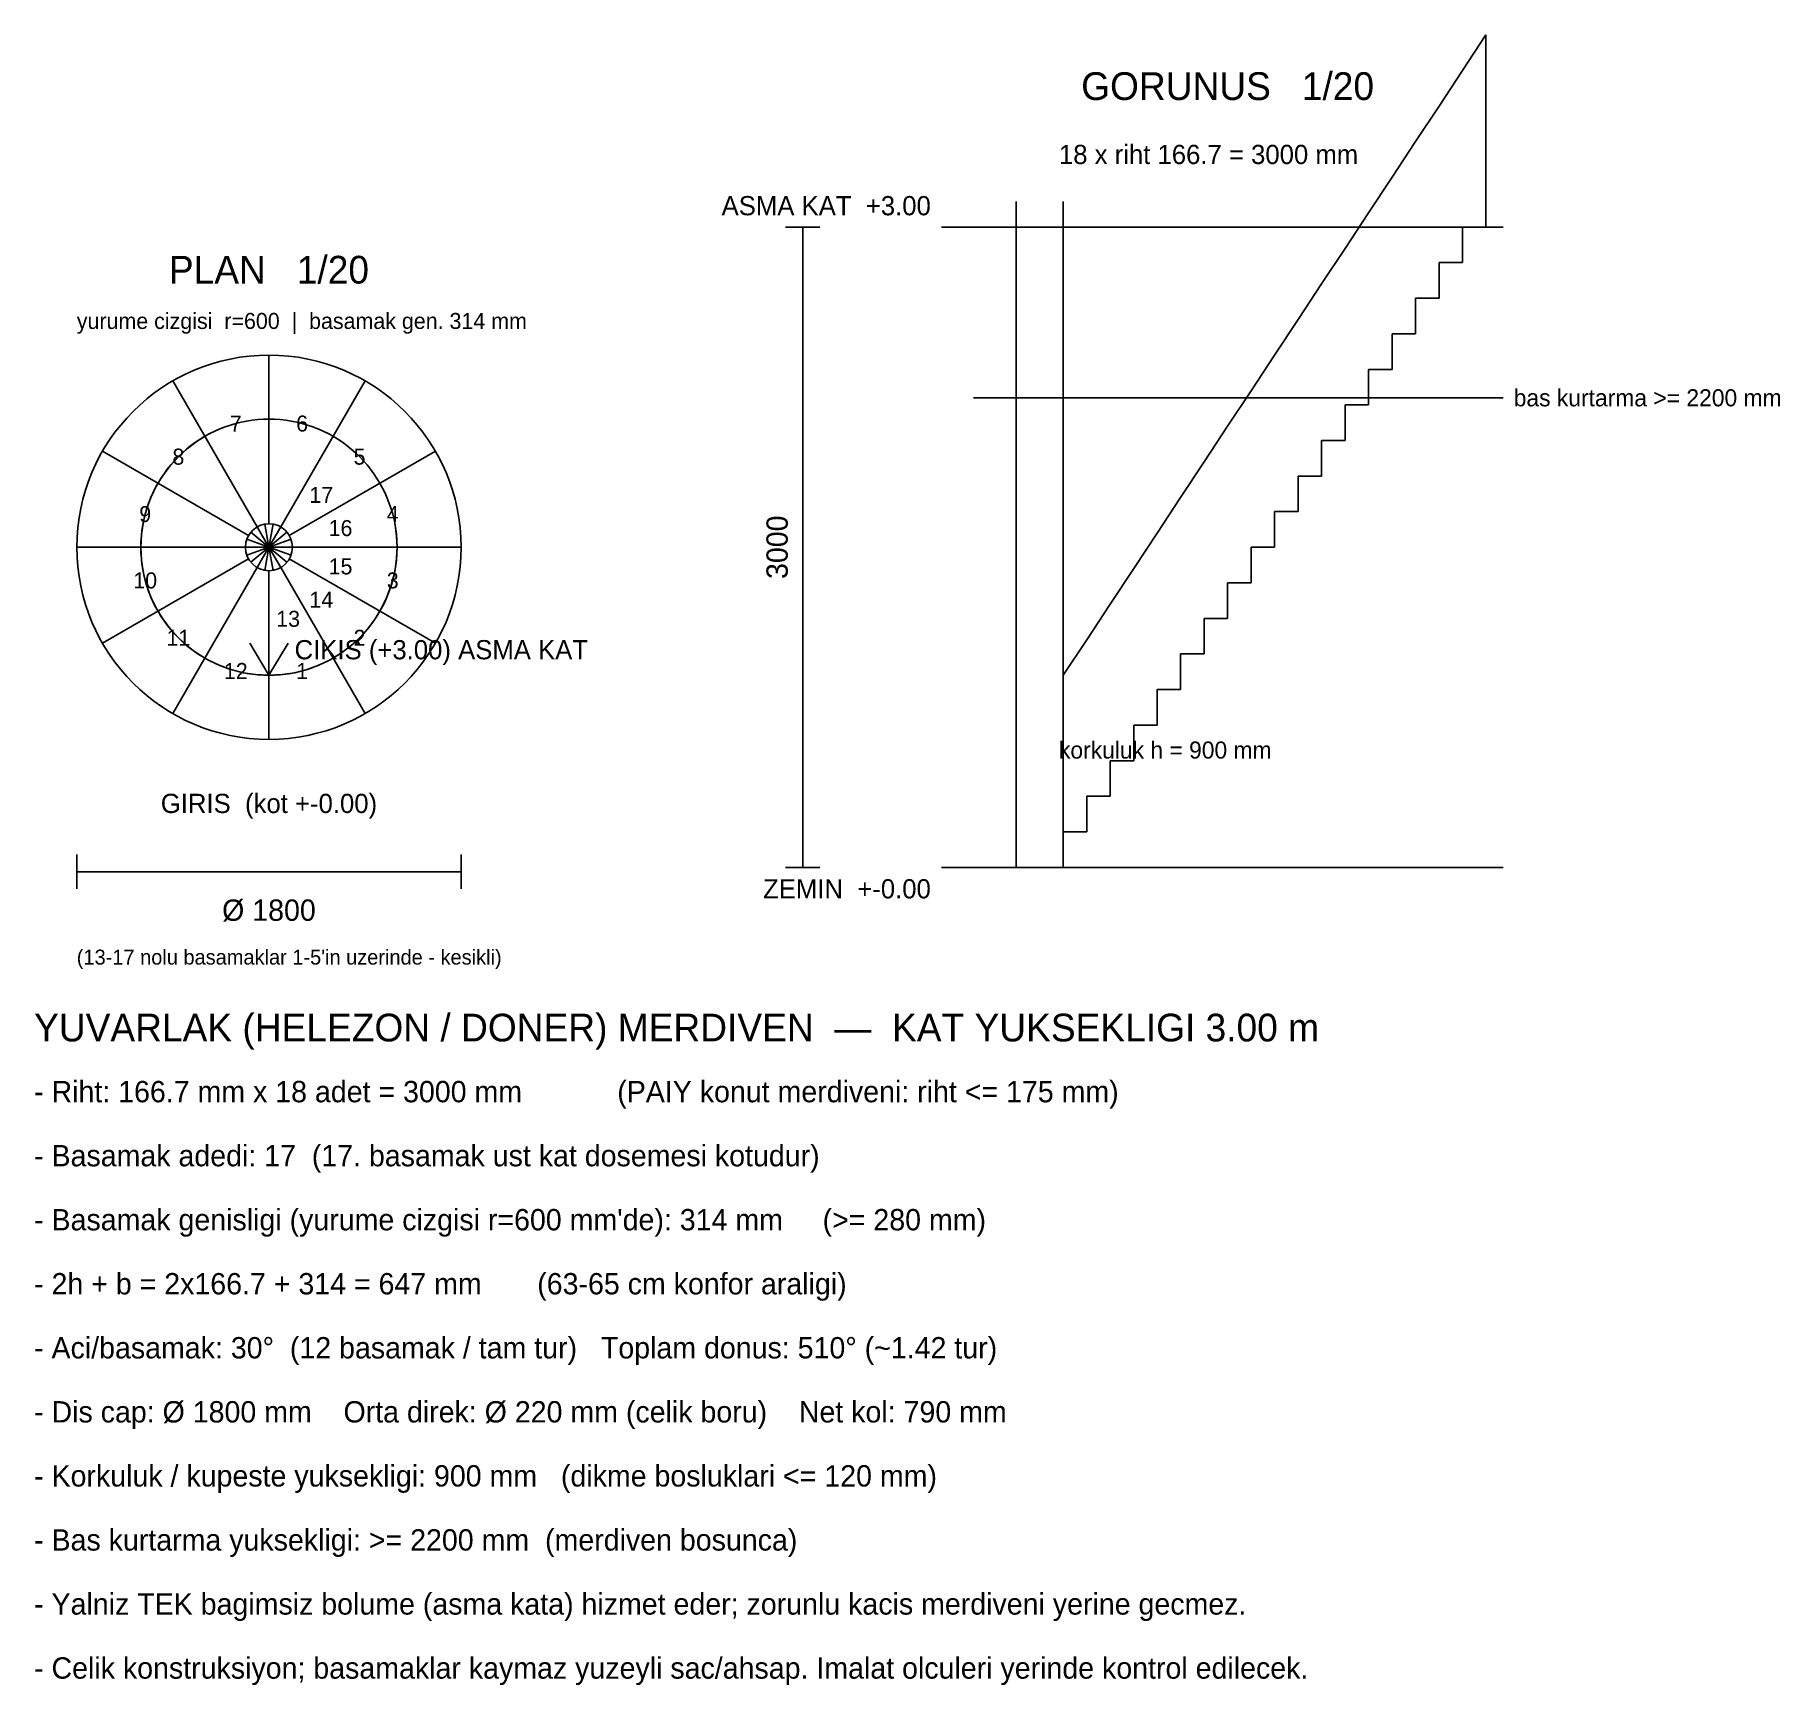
# Model space of a CAD drawing. Header units: metres. Extents: x -1.1 to 7.08, y -5.33 to 2.4.
import ezdxf
from ezdxf.enums import TextEntityAlignment as Align

# ---------------------------------------------------------------- set-up
doc = ezdxf.new("R2010")
doc.units = ezdxf.units.M
doc.linetypes.add('DASHDOT', pattern=[3.556, 2.54, -0.508, 0, -0.508])
doc.linetypes.add('DASHED', pattern=[1.524, 1.27, -0.254])
for name, color, linetype in [('KORKULUK', 3, 'Continuous'), ('KOTA', 1, 'Continuous'), ('MERDIVEN', 7, 'Continuous'), ('ORTA_DIREK', 7, 'Continuous'), ('TARAMA', 8, 'Continuous'), ('YARDIMCI', 8, 'Continuous'), ('YAZI', 2, 'Continuous'), ('YURUME_CIZGISI', 5, 'Continuous')]:
    doc.layers.add(name, color=color, linetype=linetype)

msp = doc.modelspace()

# ---------------------------------------------------------------- linework, layer by layer
at = {"layer": 'KORKULUK'}
for p, q in [((5.7, 1.5), (5.7, 2.4)), ((3.72, -1.5), (3.72, -0.6))]:
    msp.add_line(p, q, dxfattribs=at)
msp.add_lwpolyline([(3.72, -0.6), (3.83, -0.4333), (3.94, -0.2667), (4.05, -0.1), (4.16, 0.0667), (4.27, 0.2333), (4.38, 0.4), (4.49, 0.5667), (4.6, 0.7333), (4.71, 0.9), (4.82, 1.0667), (4.93, 1.2333), (5.04, 1.4), (5.15, 1.5667), (5.26, 1.7333), (5.37, 1.9), (5.48, 2.0667), (5.59, 2.2333), (5.7, 2.4)], dxfattribs=at)
at = {"layer": 'KOTA'}
for p, q in [((2.42, 1.5), (2.58, 1.5)), ((2.5, -1.5), (2.5, 1.5)), ((-0.9, -1.44), (-0.9, -1.6)), ((0.9, -1.44), (0.9, -1.6)), ((-0.9, -1.52), (0.9, -1.52)), ((2.42, -1.5), (2.58, -1.5))]:
    msp.add_line(p, q, dxfattribs=at)
at = {"layer": 'MERDIVEN'}
for p, q in [((3.15, 1.5), (5.78, 1.5)), ((5.59, 1.3333), (5.59, 1.5)), ((5.59, 1.5), (5.7, 1.5)), ((5.48, 1.1667), (5.48, 1.3333)), ((5.48, 1.3333), (5.59, 1.3333)), ((5.37, 1), (5.37, 1.1667)), ((5.37, 1.1667), (5.48, 1.1667)), ((5.26, 0.8333), (5.26, 1)), ((5.26, 1), (5.37, 1)), ((0, 0.11), (0, 0.9)), ((5.15, 0.6667), (5.15, 0.8333)), ((5.15, 0.8333), (5.26, 0.8333)), ((-0.055, 0.0953), (-0.45, 0.7794)), ((0.055, 0.0953), (0.45, 0.7794)), ((5.04, 0.5), (5.04, 0.6667)), ((5.04, 0.6667), (5.15, 0.6667)), ((4.93, 0.3333), (4.93, 0.5)), ((4.93, 0.5), (5.04, 0.5)), ((-0.0953, 0.055), (-0.7794, 0.45)), ((0.0953, 0.055), (0.7794, 0.45)), ((4.82, 0.1667), (4.82, 0.3333)), ((4.82, 0.3333), (4.93, 0.3333)), ((4.71, 0), (4.71, 0.1667)), ((4.71, 0.1667), (4.82, 0.1667)), ((-0.11, 0), (-0.9, 0)), ((0.11, 0), (0.9, 0)), ((-0.0953, -0.055), (-0.7794, -0.45)), ((0.0953, -0.055), (0.7794, -0.45)), ((4.6, -0.1667), (4.6, 0)), ((4.6, 0), (4.71, 0)), ((-0.055, -0.0953), (-0.45, -0.7794)), ((0, -0.11), (0, -0.9)), ((0.055, -0.0953), (0.45, -0.7794)), ((4.49, -0.3333), (4.49, -0.1667)), ((4.49, -0.1667), (4.6, -0.1667)), ((4.38, -0.5), (4.38, -0.3333)), ((4.38, -0.3333), (4.49, -0.3333)), ((4.27, -0.6667), (4.27, -0.5)), ((4.27, -0.5), (4.38, -0.5)), ((4.16, -0.8333), (4.16, -0.6667)), ((4.16, -0.6667), (4.27, -0.6667)), ((4.05, -1), (4.05, -0.8333)), ((4.05, -0.8333), (4.16, -0.8333)), ((3.94, -1.1667), (3.94, -1)), ((3.94, -1), (4.05, -1)), ((3.83, -1.3333), (3.83, -1.1667)), ((3.83, -1.1667), (3.94, -1.1667)), ((3.72, -1.5), (3.72, -1.3333)), ((3.72, -1.3333), (3.83, -1.3333)), ((3.15, -1.5), (5.78, -1.5))]:
    msp.add_line(p, q, dxfattribs=at)
at = {"layer": 'MERDIVEN', "linetype": 'DASHED'}
for p, q in [((0.055, 0.0953), (0.45, 0.7794)), ((0.0953, 0.055), (0.7794, 0.45)), ((0.0953, -0.055), (0.7794, -0.45)), ((0.11, 0), (0.9, 0)), ((0, -0.11), (0, -0.9)), ((0.055, -0.0953), (0.45, -0.7794))]:
    msp.add_line(p, q, dxfattribs=at)
at = {"layer": 'MERDIVEN'}
msp.add_circle((0, 0), 0.9, dxfattribs=at)
at = {"layer": 'ORTA_DIREK'}
for p, q in [((3.5, -1.5), (3.5, 1.62)), ((3.72, -1.5), (3.72, 1.62))]:
    msp.add_line(p, q, dxfattribs=at)
msp.add_circle((0, 0), 0.11, dxfattribs=at)
at = {"layer": 'TARAMA'}
for q in [(-0.055, 0.0953), (-0.0191, 0.1083), (0.0191, 0.1083), (0.055, 0.0953), (-0.11, 0), (-0.1034, 0.0376), (-0.1034, -0.0376), (-0.0843, 0.0707), (-0.0843, -0.0707), (-0.055, -0.0953), (-0.0191, -0.1083), (0.0843, 0.0707), (0.1034, 0.0376), (0.11, 0), (0.0191, -0.1083), (0.055, -0.0953), (0.0843, -0.0707), (0.1034, -0.0376)]:
    msp.add_line((0, 0), q, dxfattribs=at)
at = {"layer": 'YARDIMCI'}
msp.add_line((3.3, 0.7), (5.78, 0.7), dxfattribs=at)
at = {"layer": 'YURUME_CIZGISI'}
for q in [(-0.09, -0.45), (0.09, -0.45)]:
    msp.add_line((0, -0.6), q, dxfattribs=at)
msp.add_lwpolyline([(0, -0.6), (0.0262, -0.5994), (0.0523, -0.5977), (0.0783, -0.5949), (0.1042, -0.5909), (0.1299, -0.5858), (0.1553, -0.5796), (0.1804, -0.5722), (0.2052, -0.5638), (0.2296, -0.5543), (0.2536, -0.5438), (0.277, -0.5322), (0.3, -0.5196), (0.3224, -0.506), (0.3441, -0.4915), (0.3653, -0.476), (0.3857, -0.4596), (0.4054, -0.4424), (0.4243, -0.4243), (0.4424, -0.4054), (0.4596, -0.3857), (0.476, -0.3653), (0.4915, -0.3441), (0.506, -0.3224), (0.5196, -0.3), (0.5322, -0.277), (0.5438, -0.2536), (0.5543, -0.2296), (0.5638, -0.2052), (0.5722, -0.1804), (0.5796, -0.1553), (0.5858, -0.1299), (0.5909, -0.1042), (0.5949, -0.0783), (0.5977, -0.0523), (0.5994, -0.0262), (0.6, 0), (0.5994, 0.0262), (0.5977, 0.0523), (0.5949, 0.0783), (0.5909, 0.1042), (0.5858, 0.1299), (0.5796, 0.1553), (0.5722, 0.1804), (0.5638, 0.2052), (0.5543, 0.2296), (0.5438, 0.2536), (0.5322, 0.277), (0.5196, 0.3), (0.506, 0.3224), (0.4915, 0.3441), (0.476, 0.3653), (0.4596, 0.3857), (0.4424, 0.4054), (0.4243, 0.4243), (0.4054, 0.4424), (0.3857, 0.4596), (0.3653, 0.476), (0.3441, 0.4915), (0.3224, 0.506), (0.3, 0.5196), (0.277, 0.5322), (0.2536, 0.5438), (0.2296, 0.5543), (0.2052, 0.5638), (0.1804, 0.5722), (0.1553, 0.5796), (0.1299, 0.5858), (0.1042, 0.5909), (0.0783, 0.5949), (0.0523, 0.5977), (0.0262, 0.5994), (0, 0.6), (-0.0262, 0.5994), (-0.0523, 0.5977), (-0.0783, 0.5949), (-0.1042, 0.5909), (-0.1299, 0.5858), (-0.1553, 0.5796), (-0.1804, 0.5722), (-0.2052, 0.5638), (-0.2296, 0.5543), (-0.2536, 0.5438), (-0.277, 0.5322), (-0.3, 0.5196), (-0.3224, 0.506), (-0.3441, 0.4915), (-0.3653, 0.476), (-0.3857, 0.4596), (-0.4054, 0.4424), (-0.4243, 0.4243), (-0.4424, 0.4054), (-0.4596, 0.3857), (-0.476, 0.3653), (-0.4915, 0.3441), (-0.506, 0.3224), (-0.5196, 0.3), (-0.5322, 0.277), (-0.5438, 0.2536), (-0.5543, 0.2296), (-0.5638, 0.2052), (-0.5722, 0.1804), (-0.5796, 0.1553), (-0.5858, 0.1299), (-0.5909, 0.1042), (-0.5949, 0.0783), (-0.5977, 0.0523), (-0.5994, 0.0262), (-0.6, 0), (-0.5994, -0.0262), (-0.5977, -0.0523), (-0.5949, -0.0783), (-0.5909, -0.1042), (-0.5858, -0.1299), (-0.5796, -0.1553), (-0.5722, -0.1804), (-0.5638, -0.2052), (-0.5543, -0.2296), (-0.5438, -0.2536), (-0.5322, -0.277), (-0.5196, -0.3), (-0.506, -0.3224), (-0.4915, -0.3441), (-0.476, -0.3653), (-0.4596, -0.3857), (-0.4424, -0.4054), (-0.4243, -0.4243), (-0.4054, -0.4424), (-0.3857, -0.4596), (-0.3653, -0.476), (-0.3441, -0.4915), (-0.3224, -0.506), (-0.3, -0.5196), (-0.277, -0.5322), (-0.2536, -0.5438), (-0.2296, -0.5543), (-0.2052, -0.5638), (-0.1804, -0.5722), (-0.1553, -0.5796), (-0.1299, -0.5858), (-0.1042, -0.5909), (-0.0783, -0.5949), (-0.0523, -0.5977), (-0.0262, -0.5994), (0, -0.6)], dxfattribs=at)
at = {"layer": 'YURUME_CIZGISI', "linetype": 'DASHDOT'}
msp.add_circle((0, 0), 0.6, dxfattribs=at)

# ---------------------------------------------------------------- texts
at = {"layer": 'KORKULUK'}
msp.add_text('korkuluk h = 900 mm', height=0.08, dxfattribs=at).set_placement((3.7, -0.95), align=Align.MIDDLE_LEFT)
at = {"layer": 'KOTA'}
for s, height, p in [('18 x riht 166.7 = 3000 mm', 0.09, (3.7, 1.84)), ('bas kurtarma >= 2200 mm', 0.08, (5.83, 0.7)), ('CIKIS (+3.00) ASMA KAT', 0.09, (0.12, -0.48))]:
    msp.add_text(s, height=height, dxfattribs=at).set_placement(p, align=Align.MIDDLE_LEFT)
for s, p in [('ASMA KAT  +3.00', (3.1, 1.6)), ('ZEMIN  +-0.00', (3.1, -1.6))]:
    msp.add_text(s, height=0.09, dxfattribs=at).set_placement(p, align=Align.MIDDLE_RIGHT)
msp.add_text('3000', height=0.1, rotation=90, dxfattribs=at).set_placement((2.38, 0), align=Align.MIDDLE_CENTER)
for s, height, p in [('GIRIS  (kot +-0.00)', 0.09, (0, -1.2)), ('Ø 1800', 0.1, (0, -1.7))]:
    msp.add_text(s, height=height, dxfattribs=at).set_placement(p, align=Align.MIDDLE_CENTER)
at = {"layer": 'YARDIMCI'}
for s, height, p in [('yurume cizgisi  r=600  |  basamak gen. 314 mm', 0.075, (-0.9, 1.06)), ("(13-17 nolu basamaklar 1-5'in uzerinde - kesikli)", 0.07, (-0.9, -1.92))]:
    msp.add_text(s, height=height, dxfattribs=at).set_placement(p, align=Align.MIDDLE_LEFT)
at = {"layer": 'YAZI'}
for s, height, p in [('GORUNUS   1/20', 0.13, (4.49, 2.16)), ('PLAN   1/20', 0.13, (0, 1.3)), ('7', 0.075, (-0.1553, 0.5796)), ('6', 0.075, (0.1553, 0.5796)), ('8', 0.075, (-0.4243, 0.4243)), ('5', 0.075, (0.4243, 0.4243)), ('17', 0.075, (0.2454, 0.2454)), ('9', 0.075, (-0.5796, 0.1553)), ('4', 0.075, (0.5796, 0.1553)), ('16', 0.075, (0.3352, 0.0898)), ('15', 0.075, (0.3352, -0.0898)), ('10', 0.075, (-0.5796, -0.1553)), ('3', 0.075, (0.5796, -0.1553)), ('14', 0.075, (0.2454, -0.2454)), ('13', 0.075, (0.0898, -0.3352)), ('11', 0.075, (-0.4243, -0.4243)), ('2', 0.075, (0.4243, -0.4243)), ('12', 0.075, (-0.1553, -0.5796)), ('1', 0.075, (0.1553, -0.5796))]:
    msp.add_text(s, height=height, dxfattribs=at).set_placement(p, align=Align.MIDDLE_CENTER)
for s, height, p in [('YUVARLAK (HELEZON / DONER) MERDIVEN  —  KAT YUKSEKLIGI 3.00 m', 0.13, (-1.1, -2.25)), ('- Riht: 166.7 mm x 18 adet = 3000 mm            (PAIY konut merdiveni: riht <= 175 mm)', 0.1, (-1.1, -2.55)), ('- Basamak adedi: 17  (17. basamak ust kat dosemesi kotudur)', 0.1, (-1.1, -2.85)), ("- Basamak genisligi (yurume cizgisi r=600 mm'de): 314 mm     (>= 280 mm)", 0.1, (-1.1, -3.15)), ('- 2h + b = 2x166.7 + 314 = 647 mm       (63-65 cm konfor araligi)', 0.1, (-1.1, -3.45)), ('- Aci/basamak: 30°  (12 basamak / tam tur)   Toplam donus: 510° (~1.42 tur)', 0.1, (-1.1, -3.75)), ('- Dis cap: Ø 1800 mm    Orta direk: Ø 220 mm (celik boru)    Net kol: 790 mm', 0.1, (-1.1, -4.05)), ('- Korkuluk / kupeste yuksekligi: 900 mm   (dikme bosluklari <= 120 mm)', 0.1, (-1.1, -4.35)), ('- Bas kurtarma yuksekligi: >= 2200 mm  (merdiven bosunca)', 0.1, (-1.1, -4.65)), ('- Yalniz TEK bagimsiz bolume (asma kata) hizmet eder; zorunlu kacis merdiveni yerine gecmez.', 0.1, (-1.1, -4.95)), ('- Celik konstruksiyon; basamaklar kaymaz yuzeyli sac/ahsap. Imalat olculeri yerinde kontrol edilecek.', 0.1, (-1.1, -5.25))]:
    msp.add_text(s, height=height, dxfattribs=at).set_placement(p, align=Align.MIDDLE_LEFT)

doc.saveas('drawing.dxf')
